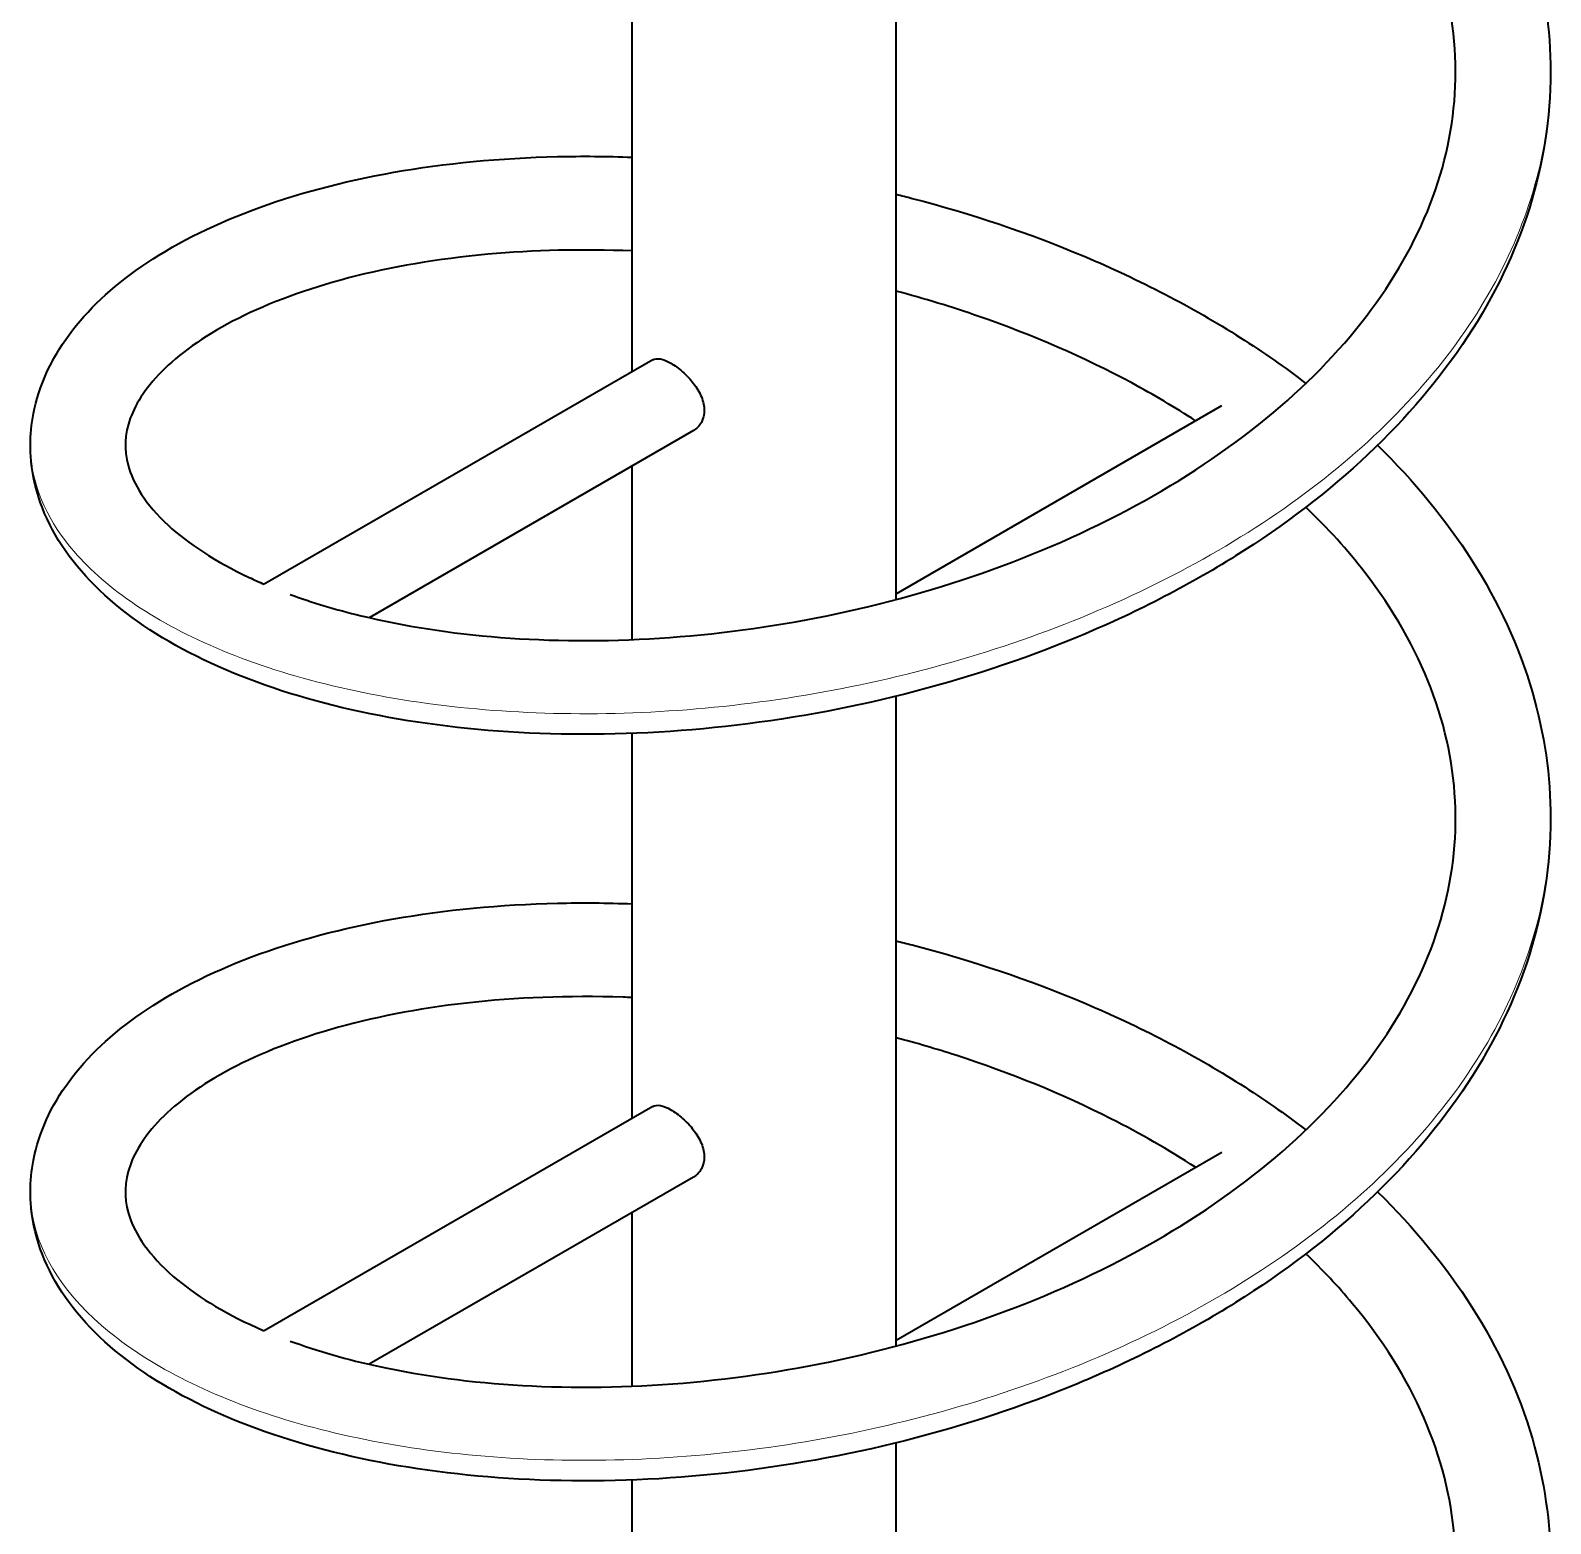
# Model space of a CAD drawing. Header units: millimetres. Extents: x 150 to 6235, y 143 to 4395.
# Drawn here: x 4560.8 to 4848.8, y 2519.6 to 2802.4 of the extents above; entities that cross this region are included whole.
import ezdxf

# ---------------------------------------------------------------- set-up
doc = ezdxf.new("R2010")
doc.units = ezdxf.units.MM
doc.header["$LTSCALE"] = 15
doc.layers.add('AM_0', color=7, linetype='Continuous', lineweight=35)
doc.layers.add('AM_TANG', color=171, linetype='Continuous', lineweight=18, true_color=0x8080ff)

msp = doc.modelspace()

# ---------------------------------------------------------------- linework, layer by layer
at = {"layer": 'AM_0'}
for p, q in [((4724.766, 2694.649), (4724.766, 2817.731)), ((4674.766, 2737.791), (4674.766, 2810.703)), ((4678.653, 2740.035), (4605.056, 2697.544)), ((4724.766, 2695.743), (4786.477, 2731.372)), ((4686.378, 2726.656), (4624.962, 2691.197)), ((4674.766, 2687.047), (4674.766, 2719.952)), ((4724.766, 2553.231), (4724.766, 2676.314)), ((4674.766, 2596.374), (4674.766, 2669.286)), ((4678.653, 2598.618), (4605.055, 2556.127)), ((4724.766, 2554.326), (4786.477, 2589.955)), ((4686.378, 2585.238), (4624.962, 2549.78)), ((4674.766, 2545.631), (4674.766, 2578.534)), ((4724.766, 2411.813), (4724.766, 2534.897)), ((4674.766, 2454.957), (4674.766, 2527.869))]:
    msp.add_line(p, q, dxfattribs=at)
for points, knots in [([(4815.976, 2865.27), (4822.872, 2858.528), (4828.869, 2851.252), (4838.828, 2835.662), (4842.742, 2827.204), (4847.575, 2810.713), (4848.757, 2802.613), (4848.757, 2785.915), (4847.392, 2777.211), (4842.088, 2760.39), (4838.119, 2752.158), (4827.866, 2736.521), (4821.489, 2729.02), (4806.756, 2715.128), (4798.282, 2708.657), (4779.848, 2697.1), (4769.762, 2691.944), (4748.717, 2683.2), (4737.621, 2679.552), (4715.203, 2673.895), (4703.734, 2671.844), (4681.209, 2669.357), (4670.003, 2668.902), (4648.595, 2669.506), (4638.253, 2670.568), (4619.088, 2674.052), (4610.144, 2676.497), (4594.187, 2682.577), (4587.078, 2686.254), (4575.142, 2694.688), (4570.232, 2699.517), (4563.301, 2710.079), (4561.199, 2715.92), (4560.778, 2722.512), (4560.757, 2723.182), (4560.757, 2725.865), (4560.951, 2727.879), (4562.344, 2735.125), (4564.696, 2740.195), (4571.57, 2749.526), (4576.203, 2753.844), (4587.673, 2761.777), (4594.735, 2765.373), (4610.747, 2771.398), (4619.84, 2773.839), (4639.289, 2777.271), (4649.766, 2778.29), (4665.241, 2778.638), (4669.976, 2778.6), (4674.766, 2778.418)], [137.2049319, 137.2049319, 137.2049319, 137.2049319, 140.5047858, 140.5047858, 143.9695045, 143.9695045, 147.1280981, 147.1280981, 150.5193892, 150.5193892, 153.9085253, 153.9085253, 157.3366246, 157.3366246, 160.8015299, 160.8015299, 164.2786638, 164.2786638, 167.751133, 167.751133, 171.2147549, 171.2147549, 174.6724392, 174.6724392, 178.1305124, 178.1305124, 181.5980494, 181.5980494, 185.0863558, 185.0863558, 188.5944884, 188.5944884, 192.0250434, 192.0250434, 192.4125865, 192.4125865, 193.5764833, 193.5764833, 196.6610811, 196.6610811, 199.8612155, 199.8612155, 203.3012308, 203.3012308, 206.808963, 206.808963, 210.2973595, 210.2973595, 211.7925254, 211.7925254, 211.7925254, 211.7925254]), ([(4609.958, 2695.607), (4614.099, 2694.092), (4618.601, 2692.73), (4631.425, 2689.621), (4640.383, 2688.21), (4659.378, 2686.726), (4669.567, 2686.654), (4690.346, 2687.986), (4701.095, 2689.407), (4722.285, 2693.742), (4732.885, 2696.691), (4753.085, 2703.979), (4762.84, 2708.372), (4780.73, 2718.333), (4789.005, 2723.973), (4803.444, 2736.118), (4809.722, 2742.711), (4819.864, 2756.407), (4823.802, 2763.608), (4829.159, 2778.235), (4830.595, 2785.765), (4830.895, 2800.865), (4829.715, 2808.549), (4824.73, 2823.592), (4820.877, 2831.063), (4812.017, 2843.48), (4807.507, 2848.644), (4802.397, 2853.54)], [329.1277882, 329.1277882, 329.1277882, 329.1277882, 331.038912, 331.038912, 334.2470256, 334.2470256, 337.4826924, 337.4826924, 340.7324788, 340.7324788, 343.9855561, 343.9855561, 347.2341558, 347.2341558, 350.4734034, 350.4734034, 353.7037737, 353.7037737, 356.9382079, 356.9382079, 360.2091377, 360.2091377, 363.5405735, 363.5405735, 366.8780281, 366.8780281, 369.367926, 369.367926, 369.367926, 369.367926]), ([(4724.766, 2771.391), (4725.777, 2771.143), (4726.785, 2770.889), (4738.95, 2767.744), (4749.97, 2764.051), (4770.853, 2755.233), (4780.853, 2750.047), (4794.306, 2741.501), (4798.45, 2738.609), (4802.397, 2735.582)], [216.9110001, 216.9110001, 216.9110001, 216.9110001, 217.2228573, 217.2228573, 220.6805768, 220.6805768, 224.1442664, 224.1442664, 225.7756419, 225.7756419, 225.7756419, 225.7756419]), ([(4674.766, 2760.658), (4665.327, 2761.044), (4656.095, 2760.817), (4637.953, 2759.169), (4629.012, 2757.625), (4613.113, 2753.476), (4606.026, 2750.842), (4594.327, 2744.961), (4589.613, 2741.672), (4582.851, 2735.151), (4580.75, 2731.913), (4578.571, 2725.887), (4578.457, 2723.081), (4580.203, 2716.575), (4582.587, 2712.641), (4590.596, 2705.256), (4595.804, 2701.818), (4603.134, 2698.384), (4604.084, 2697.959), (4605.059, 2697.543)], [301.4508712, 301.4508712, 301.4508712, 301.4508712, 304.42025, 304.42025, 307.6696491, 307.6696491, 310.9041072, 310.9041072, 314.10957, 314.10957, 317.2899121, 317.2899121, 320.6243555, 320.6243555, 324.4812826, 324.4812826, 327.8585928, 327.8585928, 328.3452212, 328.3452212, 328.3452212, 328.3452212]), ([(4781.511, 2728.505), (4777.633, 2731.019), (4773.581, 2733.411), (4760.362, 2740.508), (4750.567, 2744.758), (4735.328, 2750.042), (4730.075, 2751.643), (4724.766, 2753.055)], [289.9505077, 289.9505077, 289.9505077, 289.9505077, 291.4477163, 291.4477163, 294.6784236, 294.6784236, 296.3204676, 296.3204676, 296.3204676, 296.3204676]), ([(4678.653, 2740.035), (4679.027, 2740.251), (4679.524, 2740.317), (4680.708, 2740.094), (4681.398, 2739.805), (4682.779, 2739.007), (4683.557, 2738.449), (4685.062, 2737.12), (4685.787, 2736.349), (4686.968, 2734.802), (4687.504, 2733.921), (4688.229, 2732.143), (4688.415, 2731.242), (4688.415, 2730.445)], [2.9307331, 2.9307331, 2.9307331, 2.9307331, 3.2237471, 3.2237471, 3.5167611, 3.5167611, 3.8097751, 3.8097751, 4.1027892, 4.1027892, 4.395902, 4.395902, 4.6890148, 4.6890148, 4.6890148, 4.6890148]), ([(4688.415, 2730.445), (4688.415, 2729.647), (4688.229, 2728.853), (4687.504, 2727.527), (4686.968, 2726.997), (4686.378, 2726.656)], [0, 0, 0, 0, 0.29311283, 0.29311283, 0.58622566, 0.58622566, 0.58622566, 0.58622566]), ([(4815.976, 2723.852), (4822.902, 2717.082), (4828.921, 2709.771), (4838.882, 2694.142), (4842.785, 2685.681), (4847.586, 2669.222), (4848.757, 2661.16), (4848.757, 2644.498), (4847.392, 2635.794), (4842.088, 2618.972), (4838.118, 2610.74), (4827.865, 2595.103), (4821.489, 2587.603), (4806.756, 2573.711), (4798.281, 2567.239), (4779.847, 2555.683), (4769.761, 2550.526), (4748.717, 2541.782), (4737.62, 2538.134), (4715.203, 2532.477), (4703.734, 2530.426), (4681.208, 2527.94), (4670.002, 2527.484), (4648.594, 2528.088), (4638.252, 2529.151), (4619.088, 2532.635), (4610.144, 2535.08), (4594.186, 2541.16), (4587.077, 2544.837), (4575.142, 2553.271), (4570.232, 2558.1), (4563.301, 2568.662), (4561.198, 2574.503), (4560.778, 2581.095), (4560.757, 2581.765), (4560.757, 2584.447), (4560.951, 2586.462), (4562.343, 2593.707), (4564.696, 2598.777), (4571.569, 2608.108), (4576.203, 2612.426), (4587.672, 2620.359), (4594.734, 2623.955), (4610.746, 2629.98), (4619.839, 2632.421), (4639.287, 2635.853), (4649.764, 2636.873), (4665.24, 2637.221), (4669.975, 2637.183), (4674.766, 2637.001)], [227.779633, 227.779633, 227.779633, 227.779633, 231.0939401, 231.0939401, 234.5585524, 234.5585524, 237.7028743, 237.7028743, 241.0942256, 241.0942256, 244.4833613, 244.4833613, 247.9114614, 247.9114614, 251.3763672, 251.3763672, 254.8535011, 254.8535011, 258.3259701, 258.3259701, 261.7895919, 261.7895919, 265.2472761, 265.2472761, 268.7053494, 268.7053494, 272.1728867, 272.1728867, 275.6611936, 275.6611936, 279.1693262, 279.1693262, 282.5998778, 282.5998778, 282.9873623, 282.9873623, 284.1510825, 284.1510825, 287.2356788, 287.2356788, 290.4357982, 290.4357982, 293.8758043, 293.8758043, 297.3835365, 297.3835365, 300.8719345, 300.8719345, 302.3673006, 302.3673006, 302.3673006, 302.3673006]), ([(4609.957, 2554.189), (4615.082, 2552.314), (4620.771, 2550.674), (4635.16, 2547.559), (4644.331, 2546.325), (4663.661, 2545.222), (4673.972, 2545.357), (4694.896, 2547.112), (4705.667, 2548.751), (4726.801, 2553.517), (4737.322, 2556.68), (4757.27, 2564.372), (4766.85, 2568.958), (4784.312, 2579.264), (4792.33, 2585.061), (4806.199, 2597.467), (4812.159, 2604.168), (4821.64, 2618.032), (4825.227, 2625.295), (4829.878, 2640.013), (4830.948, 2647.577), (4830.505, 2662.709), (4828.94, 2670.393), (4823.201, 2685.361), (4818.982, 2692.756), (4810.291, 2704.009), (4806.542, 2708.151), (4802.396, 2712.122)], [246.7228169, 246.7228169, 246.7228169, 246.7228169, 249.0894642, 249.0894642, 252.3022647, 252.3022647, 255.5407428, 255.5407428, 258.7915815, 258.7915815, 262.0444328, 262.0444328, 265.2919152, 265.2919152, 268.5296776, 268.5296776, 271.7594183, 271.7594183, 274.9966606, 274.9966606, 278.275902, 278.275902, 281.6136128, 281.6136128, 284.9446486, 284.9446486, 286.9628702, 286.9628702, 286.9628702, 286.9628702]), ([(4724.766, 2629.973), (4725.776, 2629.726), (4726.784, 2629.472), (4738.948, 2626.327), (4749.968, 2622.634), (4770.851, 2613.816), (4780.851, 2608.63), (4794.305, 2600.084), (4798.451, 2597.191), (4802.398, 2594.164)], [307.4857758, 307.4857758, 307.4857758, 307.4857758, 307.7974334, 307.7974334, 311.2551527, 311.2551527, 314.7188418, 314.7188418, 316.3505721, 316.3505721, 316.3505721, 316.3505721]), ([(4674.766, 2619.241), (4674.186, 2619.265), (4673.607, 2619.286), (4662.736, 2619.648), (4652.698, 2619.252), (4634.091, 2617.152), (4625.379, 2615.432), (4610.017, 2610.985), (4603.241, 2608.225), (4592.218, 2602.176), (4587.876, 2598.843), (4581.828, 2592.341), (4580.074, 2589.177), (4578.443, 2583.213), (4578.563, 2580.355), (4581.048, 2573.629), (4583.939, 2569.597), (4592.788, 2562.323), (4598.275, 2559.039), (4604.933, 2556.179), (4604.996, 2556.152), (4605.058, 2556.125)], [219.0446037, 219.0446037, 219.0446037, 219.0446037, 219.2271542, 219.2271542, 222.4802881, 222.4802881, 225.7283285, 225.7283285, 228.9595064, 228.9595064, 232.1599741, 232.1599741, 235.3426541, 235.3426541, 238.7442182, 238.7442182, 242.5986763, 242.5986763, 245.9077812, 245.9077812, 245.9391473, 245.9391473, 245.9391473, 245.9391473]), ([(4781.511, 2587.088), (4776.438, 2590.376), (4771.061, 2593.458), (4756.243, 2600.957), (4746.296, 2605.01), (4732.361, 2609.514), (4728.579, 2610.625), (4724.766, 2611.638)], [207.5457544, 207.5457544, 207.5457544, 207.5457544, 209.5043363, 209.5043363, 212.7359939, 212.7359939, 213.9156959, 213.9156959, 213.9156959, 213.9156959]), ([(4678.653, 2598.618), (4679.027, 2598.834), (4679.524, 2598.9), (4680.708, 2598.676), (4681.398, 2598.388), (4682.779, 2597.59), (4683.557, 2597.032), (4685.062, 2595.703), (4685.787, 2594.931), (4686.968, 2593.385), (4687.504, 2592.504), (4688.229, 2590.725), (4688.415, 2589.825), (4688.415, 2589.028)], [2.9307331, 2.9307331, 2.9307331, 2.9307331, 3.2237471, 3.2237471, 3.5167611, 3.5167611, 3.8097751, 3.8097751, 4.1027892, 4.1027892, 4.395902, 4.395902, 4.6890148, 4.6890148, 4.6890148, 4.6890148]), ([(4688.415, 2589.028), (4688.415, 2588.23), (4688.229, 2587.436), (4687.504, 2586.11), (4686.968, 2585.579), (4686.378, 2585.238)], [0, 0, 0, 0, 0.29311283, 0.29311283, 0.58622566, 0.58622566, 0.58622566, 0.58622566]), ([(4815.976, 2582.435), (4822.902, 2575.665), (4828.92, 2568.355), (4838.881, 2552.726), (4842.784, 2544.265), (4847.586, 2527.806), (4848.757, 2519.743), (4848.757, 2503.08), (4847.392, 2494.377), (4842.088, 2477.555), (4838.118, 2469.323), (4827.865, 2453.686), (4821.489, 2446.185), (4806.756, 2432.293), (4798.281, 2425.822), (4779.847, 2414.265), (4769.761, 2409.109), (4748.717, 2400.365), (4737.62, 2396.717), (4715.203, 2391.06), (4703.734, 2389.009), (4681.208, 2386.523), (4670.002, 2386.067), (4648.594, 2386.671), (4638.252, 2387.734), (4619.088, 2391.217), (4610.144, 2393.663), (4594.186, 2399.743), (4587.077, 2403.42), (4575.142, 2411.854), (4570.232, 2416.683), (4563.301, 2427.245), (4561.198, 2433.086), (4560.778, 2439.678), (4560.757, 2440.348), (4560.757, 2443.03), (4560.951, 2445.044), (4562.343, 2452.289), (4564.696, 2457.36), (4571.569, 2466.691), (4576.203, 2471.009), (4587.672, 2478.942), (4594.734, 2482.538), (4610.746, 2488.563), (4619.839, 2491.004), (4639.287, 2494.436), (4649.764, 2495.456), (4665.24, 2495.804), (4669.975, 2495.766), (4674.766, 2495.584)], [318.3544088, 318.3544088, 318.3544088, 318.3544088, 321.6685151, 321.6685151, 325.1331289, 325.1331289, 328.277649, 328.277649, 331.6689995, 331.6689995, 335.0581352, 335.0581352, 338.4862353, 338.4862353, 341.9511411, 341.9511411, 345.428275, 345.428275, 348.900744, 348.900744, 352.3643658, 352.3643658, 355.82205, 355.82205, 359.2801233, 359.2801233, 362.7476606, 362.7476606, 366.2359674, 366.2359674, 369.7441, 369.7441, 373.1746518, 373.1746518, 373.562137, 373.562137, 374.7258597, 374.7258597, 377.810456, 377.810456, 381.0105757, 381.0105757, 384.4505819, 384.4505819, 387.958314, 387.958314, 391.446712, 391.446712, 392.9420754, 392.9420754, 392.9420754, 392.9420754]), ([(4609.957, 2412.771), (4616.063, 2410.536), (4622.99, 2408.635), (4638.997, 2405.569), (4648.37, 2404.518), (4668.009, 2403.806), (4678.429, 2404.15), (4699.469, 2406.332), (4710.248, 2408.191), (4731.297, 2413.386), (4741.724, 2416.761), (4761.393, 2424.852), (4770.786, 2429.626), (4787.795, 2440.269), (4795.545, 2446.215), (4808.827, 2458.871), (4814.462, 2465.673), (4823.272, 2479.693), (4826.505, 2487.011), (4830.442, 2501.813), (4831.144, 2509.406), (4829.95, 2524.56), (4828, 2532.235), (4821.51, 2547.108), (4816.932, 2554.416), (4808.52, 2564.518), (4805.576, 2567.66), (4802.396, 2570.704)], [164.3173895, 164.3173895, 164.3173895, 164.3173895, 167.1417562, 167.1417562, 170.3590461, 170.3590461, 173.6000597, 173.6000597, 176.8517427, 176.8517427, 180.104217, 180.104217, 183.3504863, 183.3504863, 186.5867815, 186.5867815, 189.8161914, 189.8161914, 193.0570012, 193.0570012, 196.345096, 196.345096, 199.6875399, 199.6875399, 203.0108601, 203.0108601, 204.5581305, 204.5581305, 204.5581305, 204.5581305])]:
    msp.add_open_spline(points, degree=3, knots=knots, dxfattribs=at)
at = {"layer": 'AM_TANG'}
for points, knots in [([(4560.76, 2723.852), (4560.767, 2717.687), (4563.008, 2711.522), (4567.406, 2705.747), (4572.947, 2698.472), (4581.907, 2691.823), (4593.64, 2686.488), (4605.721, 2680.995), (4620.734, 2676.903), (4637.53, 2674.752), (4653.886, 2672.658), (4671.92, 2672.406), (4690.322, 2674.227), (4708.719, 2676.047), (4727.472, 2679.938), (4745.218, 2685.828), (4762.96, 2691.716), (4779.683, 2699.6), (4794.174, 2709.117), (4808.661, 2718.632), (4820.907, 2729.775), (4830.023, 2741.947), (4839.137, 2754.116), (4845.116, 2767.307), (4847.527, 2780.773), (4848.345, 2785.348), (4848.752, 2789.954), (4848.75, 2794.561)], [24.3473431, 24.3473431, 24.3473431, 24.3473431, 24.6524172, 24.6524172, 24.6524172, 25.0367144, 25.0367144, 25.0367144, 25.4324143, 25.4324143, 25.4324143, 25.8177282, 25.8177282, 25.8177282, 26.2029541, 26.2029541, 26.2029541, 26.588095, 26.588095, 26.588095, 26.9731538, 26.9731538, 26.9731538, 27.3581333, 27.3581333, 27.3581333, 27.4889357, 27.4889357, 27.4889357, 27.4889357]), ([(4560.758, 2582.435), (4560.757, 2581.405), (4560.819, 2580.374), (4560.944, 2579.346), (4561.885, 2571.583), (4566.418, 2563.929), (4574.215, 2557.149), (4582.011, 2550.369), (4593.064, 2544.47), (4606.574, 2540.086), (4620.083, 2535.703), (4636.038, 2532.841), (4653.285, 2531.916), (4670.531, 2530.992), (4689.055, 2532.007), (4707.517, 2535.098), (4725.977, 2538.188), (4744.362, 2543.353), (4761.341, 2550.428), (4778.318, 2557.502), (4793.877, 2566.482), (4806.892, 2576.928), (4819.905, 2587.373), (4830.366, 2599.278), (4837.516, 2611.99), (4844.666, 2624.7), (4848.501, 2638.211), (4848.744, 2651.753), (4848.753, 2652.216), (4848.757, 2652.68), (4848.757, 2653.144)], [18.0641578, 18.0641578, 18.0641578, 18.0641578, 18.1151362, 18.1151362, 18.1151362, 18.4999351, 18.4999351, 18.4999351, 18.8846988, 18.8846988, 18.8846988, 19.2694281, 19.2694281, 19.2694281, 19.6541237, 19.6541237, 19.6541237, 20.0387862, 20.0387862, 20.0387862, 20.4234164, 20.4234164, 20.4234164, 20.8080151, 20.8080151, 20.8080151, 21.1925828, 21.1925828, 21.1925828, 21.2057504, 21.2057504, 21.2057504, 21.2057504])]:
    msp.add_open_spline(points, degree=3, knots=knots, dxfattribs=at)

doc.saveas('drawing.dxf')
